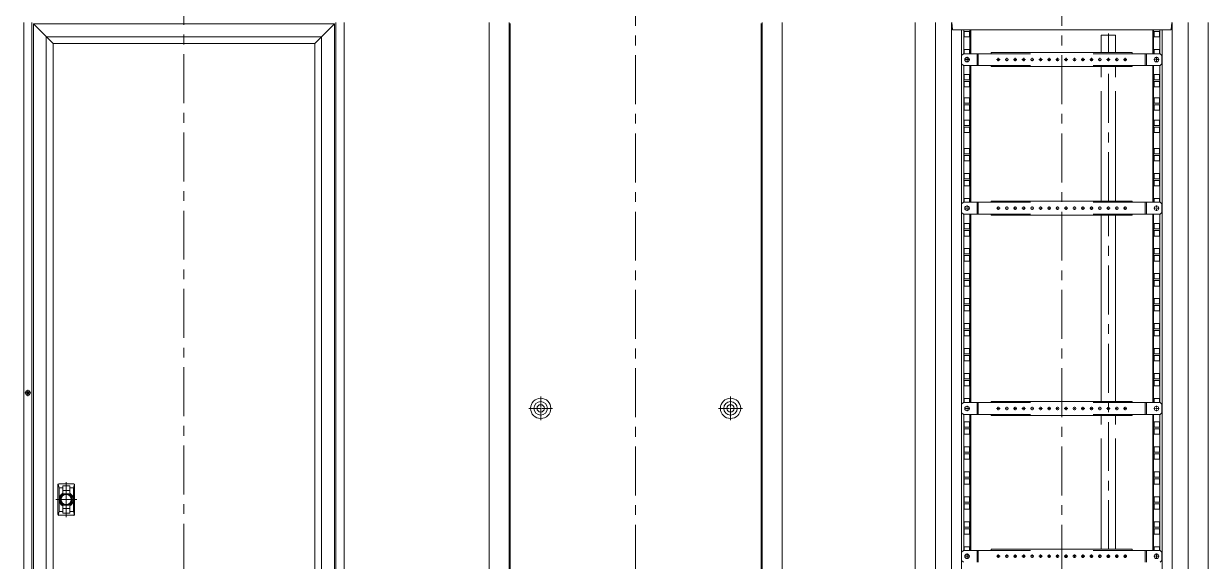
# Model space of a CAD drawing. Extents: x 48642 to 53239, y 28011 to 31798.
# Drawn here: x 48642 to 51061, y 29403 to 30502 of the extents above; entities that cross this region are included whole.
import ezdxf

# ---------------------------------------------------------------- set-up
doc = ezdxf.new("R2010")
doc.units = 0
doc.header["$LTSCALE"] = 80
for name, pattern in [('A-CENTR01', [2, 1.25, -0.25, 0.25, -0.25]), ('CENTER', [2, 1.25, -0.25, 0.25, -0.25]), ('HIDDEN', [2, 1, -1])]:
    doc.linetypes.add(name, pattern=pattern)
doc.layers.add('TN-CNTL', color=1, linetype='A-CENTR01')
doc.layers.add('TN-STEL', color=3, linetype='CONTINUOUS')

msp = doc.modelspace()

# ---------------------------------------------------------------- linework, layer by layer
at = {"layer": 'TN-CNTL', "linetype": 'CENTER', "lineweight": 13}
for p, q in [((48969.5, 28259.3), (48969.5, 30578.1)), ((49891.7, 28257.3), (49891.7, 30580.3)), ((50761.8, 28257.3), (50761.8, 30591.8)), ((50856.8, 30442.6), (50856.8, 30481.8)), ((50566.4, 30428.2), (50562.8, 30428.2)), ((50567.4, 30428.2), (50569.2, 30428.2)), ((50568.3, 30430), (50568.3, 30433.7)), ((50568.3, 30427.3), (50568.3, 30429.1)), ((50568.3, 30426.4), (50568.3, 30422.7)), ((50570.1, 30428.2), (50573.8, 30428.2)), ((50630.4, 30428.2), (50628.7, 30428.2)), ((50631.3, 30428.2), (50633.1, 30428.2)), ((50632.2, 30430), (50632.2, 30431.7)), ((50632.2, 30427.3), (50632.2, 30429.1)), ((50632.2, 30426.4), (50632.2, 30424.7)), ((50634, 30428.2), (50635.7, 30428.2)), ((50647.6, 30428.2), (50646, 30428.2)), ((50648.6, 30428.2), (50650.4, 30428.2)), ((50649.5, 30430), (50649.5, 30431.7)), ((50649.5, 30427.3), (50649.5, 30429.1)), ((50649.5, 30426.4), (50649.5, 30424.7)), ((50651.3, 30428.2), (50653, 30428.2)), ((50664.9, 30428.2), (50663.2, 30428.2)), ((50665.8, 30428.2), (50667.7, 30428.2)), ((50666.7, 30430), (50666.7, 30431.7)), ((50666.7, 30427.3), (50666.7, 30429.1)), ((50666.7, 30426.4), (50666.7, 30424.7)), ((50668.6, 30428.2), (50670.3, 30428.2)), ((50682.2, 30428.2), (50680.5, 30428.2)), ((50683.1, 30428.2), (50684.9, 30428.2)), ((50684, 30430), (50684, 30431.7)), ((50684, 30427.3), (50684, 30429.1)), ((50684, 30426.4), (50684, 30424.7)), ((50685.9, 30428.2), (50687.5, 30428.2)), ((50699.5, 30428.2), (50697.8, 30428.2)), ((50700.4, 30428.2), (50702.2, 30428.2)), ((50701.3, 30430), (50701.3, 30431.7)), ((50701.3, 30427.3), (50701.3, 30429.1)), ((50701.3, 30426.4), (50701.3, 30424.7)), ((50703.1, 30428.2), (50704.8, 30428.2)), ((50716.7, 30428.2), (50715.1, 30428.2)), ((50717.6, 30428.2), (50719.5, 30428.2)), ((50718.6, 30430), (50718.6, 30431.7)), ((50718.6, 30427.3), (50718.6, 30429.1)), ((50718.6, 30426.4), (50718.6, 30424.7)), ((50720.4, 30428.2), (50722.1, 30428.2)), ((50734, 30428.2), (50732.3, 30428.2)), ((50734.9, 30428.2), (50736.8, 30428.2)), ((50735.8, 30430), (50735.8, 30431.7)), ((50735.8, 30427.3), (50735.8, 30429.1)), ((50735.8, 30426.4), (50735.8, 30424.7)), ((50737.7, 30428.2), (50739.4, 30428.2)), ((50751.3, 30428.2), (50749.6, 30428.2)), ((50754, 30428.2), (50752.2, 30428.2)), ((50753.1, 30430), (50753.1, 30431.7)), ((50753.1, 30427.3), (50753.1, 30429.1)), ((50753.1, 30426.4), (50753.1, 30424.7)), ((50755, 30428.2), (50756.6, 30428.2)), ((50768.6, 30428.2), (50766.9, 30428.2)), ((50769.5, 30428.2), (50771.3, 30428.2)), ((50770.4, 30430), (50770.4, 30431.7)), ((50770.4, 30427.3), (50770.4, 30429.1)), ((50770.4, 30426.4), (50770.4, 30424.7)), ((50772.2, 30428.2), (50773.9, 30428.2)), ((50785.8, 30428.2), (50784.2, 30428.2)), ((50788.6, 30428.2), (50786.7, 30428.2)), ((50787.7, 30430), (50787.7, 30431.7)), ((50787.7, 30427.3), (50787.7, 30429.1)), ((50787.7, 30426.4), (50787.7, 30424.7)), ((50789.5, 30428.2), (50791.2, 30428.2)), ((50803.1, 30428.2), (50801.4, 30428.2)), ((50805.9, 30428.2), (50804, 30428.2)), ((50804.9, 30430), (50804.9, 30431.7)), ((50804.9, 30427.3), (50804.9, 30429.1)), ((50804.9, 30426.4), (50804.9, 30424.7)), ((50806.8, 30428.2), (50808.5, 30428.2)), ((50820.4, 30428.2), (50818.7, 30428.2)), ((50823.1, 30428.2), (50821.3, 30428.2)), ((50822.2, 30430), (50822.2, 30431.7)), ((50822.2, 30427.3), (50822.2, 30429.1)), ((50822.2, 30426.4), (50822.2, 30424.7)), ((50824.1, 30428.2), (50825.7, 30428.2)), ((50837.6, 30428.2), (50836, 30428.2)), ((50840.4, 30428.2), (50838.6, 30428.2)), ((50839.5, 30430), (50839.5, 30431.7)), ((50839.5, 30427.3), (50839.5, 30429.1)), ((50839.5, 30426.4), (50839.5, 30424.7)), ((50841.3, 30428.2), (50843, 30428.2)), ((50854.9, 30428.2), (50853.3, 30428.2)), ((50857.7, 30428.2), (50855.8, 30428.2)), ((50856.8, 30430), (50856.8, 30431.7)), ((50856.8, 30427.3), (50856.8, 30429.1)), ((50856.8, 30426.4), (50856.8, 30424.7)), ((50858.6, 30428.2), (50860.3, 30428.2)), ((50872.2, 30428.2), (50870.5, 30428.2)), ((50875, 30428.2), (50873.1, 30428.2)), ((50874, 30430), (50874, 30431.7)), ((50874, 30427.3), (50874, 30429.1)), ((50874, 30426.4), (50874, 30424.7)), ((50875.9, 30428.2), (50877.6, 30428.2)), ((50889.5, 30428.2), (50887.8, 30428.2)), ((50892.2, 30428.2), (50890.4, 30428.2)), ((50891.3, 30430), (50891.3, 30431.7)), ((50891.3, 30427.3), (50891.3, 30429.1)), ((50891.3, 30426.4), (50891.3, 30424.7)), ((50893.2, 30428.2), (50894.8, 30428.2)), ((50953.4, 30428.2), (50949.7, 30428.2)), ((50956.2, 30428.2), (50954.3, 30428.2)), ((50955.2, 30430), (50955.2, 30433.7)), ((50955.2, 30427.3), (50955.2, 30429.1)), ((50955.2, 30426.4), (50955.2, 30422.7)), ((50957.1, 30428.2), (50960.8, 30428.2)), ((50856.8, 30138.9), (50856.8, 30413.8)), ((50566.4, 30124.5), (50562.8, 30124.5)), ((50567.4, 30124.5), (50569.2, 30124.5)), ((50568.3, 30126.4), (50568.3, 30130.1)), ((50568.3, 30123.6), (50568.3, 30125.5)), ((50568.3, 30122.7), (50568.3, 30119)), ((50570.1, 30124.5), (50573.8, 30124.5)), ((50630.4, 30124.5), (50628.7, 30124.5)), ((50631.3, 30124.5), (50633.1, 30124.5)), ((50632.2, 30126.4), (50632.2, 30128.1)), ((50632.2, 30123.6), (50632.2, 30125.5)), ((50632.2, 30122.7), (50632.2, 30121)), ((50634, 30124.5), (50635.7, 30124.5)), ((50647.6, 30124.5), (50646, 30124.5)), ((50648.6, 30124.5), (50650.4, 30124.5)), ((50649.5, 30126.4), (50649.5, 30128.1)), ((50649.5, 30123.6), (50649.5, 30125.5)), ((50649.5, 30122.7), (50649.5, 30121)), ((50651.3, 30124.5), (50653, 30124.5)), ((50664.9, 30124.5), (50663.2, 30124.5)), ((50665.8, 30124.5), (50667.7, 30124.5)), ((50666.7, 30126.4), (50666.7, 30128.1)), ((50666.7, 30123.6), (50666.7, 30125.5)), ((50666.7, 30122.7), (50666.7, 30121)), ((50668.6, 30124.5), (50670.3, 30124.5)), ((50682.2, 30124.5), (50680.5, 30124.5)), ((50683.1, 30124.5), (50684.9, 30124.5)), ((50684, 30126.4), (50684, 30128.1)), ((50684, 30123.6), (50684, 30125.5)), ((50684, 30122.7), (50684, 30121)), ((50685.9, 30124.5), (50687.5, 30124.5)), ((50699.5, 30124.5), (50697.8, 30124.5)), ((50700.4, 30124.5), (50702.2, 30124.5)), ((50701.3, 30126.4), (50701.3, 30128.1)), ((50701.3, 30123.6), (50701.3, 30125.5)), ((50701.3, 30122.7), (50701.3, 30121)), ((50703.1, 30124.5), (50704.8, 30124.5)), ((50716.7, 30124.5), (50715.1, 30124.5)), ((50717.6, 30124.5), (50719.5, 30124.5)), ((50718.6, 30126.4), (50718.6, 30128.1)), ((50718.6, 30123.6), (50718.6, 30125.5)), ((50718.6, 30122.7), (50718.6, 30121)), ((50720.4, 30124.5), (50722.1, 30124.5)), ((50734, 30124.5), (50732.3, 30124.5)), ((50734.9, 30124.5), (50736.8, 30124.5)), ((50735.8, 30126.4), (50735.8, 30128.1)), ((50735.8, 30123.6), (50735.8, 30125.5)), ((50735.8, 30122.7), (50735.8, 30121)), ((50737.7, 30124.5), (50739.4, 30124.5)), ((50751.3, 30124.5), (50749.6, 30124.5)), ((50754, 30124.5), (50752.2, 30124.5)), ((50753.1, 30126.4), (50753.1, 30128.1)), ((50753.1, 30123.6), (50753.1, 30125.5)), ((50753.1, 30122.7), (50753.1, 30121)), ((50755, 30124.5), (50756.6, 30124.5)), ((50768.6, 30124.5), (50766.9, 30124.5)), ((50769.5, 30124.5), (50771.3, 30124.5)), ((50770.4, 30126.4), (50770.4, 30128.1)), ((50770.4, 30123.6), (50770.4, 30125.5)), ((50770.4, 30122.7), (50770.4, 30121)), ((50772.2, 30124.5), (50773.9, 30124.5)), ((50785.8, 30124.5), (50784.2, 30124.5)), ((50788.6, 30124.5), (50786.7, 30124.5)), ((50787.7, 30126.4), (50787.7, 30128.1)), ((50787.7, 30123.6), (50787.7, 30125.5)), ((50787.7, 30122.7), (50787.7, 30121)), ((50789.5, 30124.5), (50791.2, 30124.5)), ((50803.1, 30124.5), (50801.4, 30124.5)), ((50805.9, 30124.5), (50804, 30124.5)), ((50804.9, 30126.4), (50804.9, 30128.1)), ((50804.9, 30123.6), (50804.9, 30125.5)), ((50804.9, 30122.7), (50804.9, 30121)), ((50806.8, 30124.5), (50808.5, 30124.5)), ((50820.4, 30124.5), (50818.7, 30124.5)), ((50823.1, 30124.5), (50821.3, 30124.5)), ((50822.2, 30126.4), (50822.2, 30128.1)), ((50822.2, 30123.6), (50822.2, 30125.5)), ((50822.2, 30122.7), (50822.2, 30121)), ((50824.1, 30124.5), (50825.7, 30124.5)), ((50837.6, 30124.5), (50836, 30124.5)), ((50840.4, 30124.5), (50838.6, 30124.5)), ((50839.5, 30126.4), (50839.5, 30128.1)), ((50839.5, 30123.6), (50839.5, 30125.5)), ((50839.5, 30122.7), (50839.5, 30121)), ((50841.3, 30124.5), (50843, 30124.5)), ((50854.9, 30124.5), (50853.3, 30124.5)), ((50857.7, 30124.5), (50855.8, 30124.5)), ((50856.8, 30126.4), (50856.8, 30128.1)), ((50856.8, 30123.6), (50856.8, 30125.5)), ((50856.8, 30122.7), (50856.8, 30121)), ((50856.8, 29427.3), (50856.8, 30110.1)), ((50858.6, 30124.5), (50860.3, 30124.5)), ((50872.2, 30124.5), (50870.5, 30124.5)), ((50875, 30124.5), (50873.1, 30124.5)), ((50874, 30126.4), (50874, 30128.1)), ((50874, 30123.6), (50874, 30125.5)), ((50874, 30122.7), (50874, 30121)), ((50875.9, 30124.5), (50877.6, 30124.5)), ((50889.5, 30124.5), (50887.8, 30124.5)), ((50892.2, 30124.5), (50890.4, 30124.5)), ((50891.3, 30126.4), (50891.3, 30128.1)), ((50891.3, 30123.6), (50891.3, 30125.5)), ((50891.3, 30122.7), (50891.3, 30121)), ((50893.2, 30124.5), (50894.8, 30124.5)), ((50953.4, 30124.5), (50949.7, 30124.5)), ((50956.2, 30124.5), (50954.3, 30124.5)), ((50955.2, 30126.4), (50955.2, 30130.1)), ((50955.2, 30123.6), (50955.2, 30125.5)), ((50955.2, 30122.7), (50955.2, 30119)), ((50957.1, 30124.5), (50960.8, 30124.5)), ((48650.8, 29740.3), (48650.8, 29753.2)), ((48644.4, 29746.7), (48657.3, 29746.7)), ((49697.9, 29717.4), (49697.9, 29739.7)), ((50085.5, 29717.4), (50085.5, 29739.7)), ((49695.8, 29715.3), (49673.5, 29715.3)), ((49698.9, 29715.3), (49696.8, 29715.3)), ((49697.9, 29714.3), (49697.9, 29716.4)), ((49697.9, 29713.3), (49697.9, 29691)), ((49699.9, 29715.3), (49722.2, 29715.3)), ((50083.4, 29715.3), (50061.1, 29715.3)), ((50084.5, 29715.3), (50086.5, 29715.3)), ((50085.5, 29714.3), (50085.5, 29716.4)), ((50085.5, 29713.3), (50085.5, 29691)), ((50087.6, 29715.3), (50109.8, 29715.3)), ((50566.4, 29714.9), (50562.8, 29714.9)), ((50567.4, 29714.9), (50569.2, 29714.9)), ((50568.3, 29716.8), (50568.3, 29720.5)), ((50568.3, 29714), (50568.3, 29715.9)), ((50568.3, 29713.1), (50568.3, 29709.4)), ((50570.1, 29714.9), (50573.8, 29714.9)), ((50630.4, 29714.9), (50628.7, 29714.9)), ((50631.3, 29714.9), (50633.1, 29714.9)), ((50632.2, 29716.8), (50632.2, 29718.5)), ((50632.2, 29714), (50632.2, 29715.9)), ((50632.2, 29713.1), (50632.2, 29711.4)), ((50634, 29714.9), (50635.7, 29714.9)), ((50647.6, 29714.9), (50646, 29714.9)), ((50648.6, 29714.9), (50650.4, 29714.9)), ((50649.5, 29716.8), (50649.5, 29718.5)), ((50649.5, 29714), (50649.5, 29715.9)), ((50649.5, 29713.1), (50649.5, 29711.4)), ((50651.3, 29714.9), (50653, 29714.9)), ((50664.9, 29714.9), (50663.2, 29714.9)), ((50665.8, 29714.9), (50667.7, 29714.9)), ((50666.7, 29716.8), (50666.7, 29718.5)), ((50666.7, 29714), (50666.7, 29715.9)), ((50666.7, 29713.1), (50666.7, 29711.4)), ((50668.6, 29714.9), (50670.3, 29714.9)), ((50682.2, 29714.9), (50680.5, 29714.9)), ((50683.1, 29714.9), (50684.9, 29714.9)), ((50684, 29716.8), (50684, 29718.5)), ((50684, 29714), (50684, 29715.9)), ((50684, 29713.1), (50684, 29711.4)), ((50685.9, 29714.9), (50687.5, 29714.9)), ((50699.5, 29714.9), (50697.8, 29714.9)), ((50700.4, 29714.9), (50702.2, 29714.9)), ((50701.3, 29716.8), (50701.3, 29718.5)), ((50701.3, 29713.1), (50701.3, 29711.4)), ((50703.1, 29714.9), (50704.8, 29714.9)), ((50716.7, 29714.9), (50715.1, 29714.9)), ((50717.6, 29714.9), (50719.5, 29714.9)), ((50718.6, 29716.8), (50718.6, 29718.5)), ((50718.6, 29713.1), (50718.6, 29711.4)), ((50720.4, 29714.9), (50722.1, 29714.9)), ((50734, 29714.9), (50732.3, 29714.9)), ((50734.9, 29714.9), (50736.8, 29714.9)), ((50735.8, 29716.8), (50735.8, 29718.5)), ((50735.8, 29713.1), (50735.8, 29711.4)), ((50737.7, 29714.9), (50739.4, 29714.9)), ((50751.3, 29714.9), (50749.6, 29714.9)), ((50754, 29714.9), (50752.2, 29714.9)), ((50753.1, 29716.8), (50753.1, 29718.5)), ((50753.1, 29713.1), (50753.1, 29711.4)), ((50755, 29714.9), (50756.6, 29714.9)), ((50768.6, 29714.9), (50766.9, 29714.9)), ((50769.5, 29714.9), (50771.3, 29714.9)), ((50770.4, 29716.8), (50770.4, 29718.5)), ((50770.4, 29713.1), (50770.4, 29711.4)), ((50772.2, 29714.9), (50773.9, 29714.9)), ((50785.8, 29714.9), (50784.2, 29714.9)), ((50788.6, 29714.9), (50786.7, 29714.9)), ((50787.7, 29716.8), (50787.7, 29718.5)), ((50787.7, 29713.1), (50787.7, 29711.4)), ((50789.5, 29714.9), (50791.2, 29714.9)), ((50803.1, 29714.9), (50801.4, 29714.9)), ((50805.9, 29714.9), (50804, 29714.9)), ((50804.9, 29716.8), (50804.9, 29718.5)), ((50804.9, 29713.1), (50804.9, 29711.4)), ((50806.8, 29714.9), (50808.5, 29714.9)), ((50820.4, 29714.9), (50818.7, 29714.9)), ((50823.1, 29714.9), (50821.3, 29714.9)), ((50822.2, 29716.8), (50822.2, 29718.5)), ((50822.2, 29713.1), (50822.2, 29711.4)), ((50824.1, 29714.9), (50825.7, 29714.9)), ((50837.6, 29714.9), (50836, 29714.9)), ((50840.4, 29714.9), (50838.6, 29714.9)), ((50839.5, 29716.8), (50839.5, 29718.5)), ((50839.5, 29714), (50839.5, 29715.9)), ((50839.5, 29713.1), (50839.5, 29711.4)), ((50841.3, 29714.9), (50843, 29714.9)), ((50854.9, 29714.9), (50853.3, 29714.9)), ((50857.7, 29714.9), (50855.8, 29714.9)), ((50856.8, 29716.8), (50856.8, 29718.5)), ((50856.8, 29714), (50856.8, 29715.9)), ((50856.8, 29713.1), (50856.8, 29711.4)), ((50858.6, 29714.9), (50860.3, 29714.9)), ((50872.2, 29714.9), (50870.5, 29714.9)), ((50875, 29714.9), (50873.1, 29714.9)), ((50874, 29716.8), (50874, 29718.5)), ((50874, 29714), (50874, 29715.9)), ((50874, 29713.1), (50874, 29711.4)), ((50875.9, 29714.9), (50877.6, 29714.9)), ((50889.5, 29714.9), (50887.8, 29714.9)), ((50892.2, 29714.9), (50890.4, 29714.9)), ((50891.3, 29716.8), (50891.3, 29718.5)), ((50891.3, 29714), (50891.3, 29715.9)), ((50891.3, 29713.1), (50891.3, 29711.4)), ((50893.2, 29714.9), (50894.8, 29714.9)), ((50953.4, 29714.9), (50949.7, 29714.9)), ((50956.2, 29714.9), (50954.3, 29714.9)), ((50955.2, 29716.8), (50955.2, 29720.5)), ((50955.2, 29714), (50955.2, 29715.9)), ((50955.2, 29713.1), (50955.2, 29709.4)), ((50957.1, 29714.9), (50960.8, 29714.9)), ((48729.2, 29564.6), (48729.2, 29492.5)), ((48729.2, 29510.4), (48729.2, 29547.3)), ((48729.2, 29510.4), (48729.2, 29547.3)), ((48707.7, 29528.8), (48750.8, 29528.8)), ((48747.7, 29528.8), (48710.8, 29528.8)), ((48747.7, 29528.8), (48710.8, 29528.8)), ((50566.4, 29412.9), (50562.8, 29412.9)), ((50567.4, 29412.9), (50569.2, 29412.9)), ((50568.3, 29414.7), (50568.3, 29418.4)), ((50568.3, 29412), (50568.3, 29413.8)), ((50568.3, 29411), (50568.3, 29407.4)), ((50570.1, 29412.9), (50573.8, 29412.9)), ((50630.4, 29412.9), (50628.7, 29412.9)), ((50631.3, 29412.9), (50633.1, 29412.9)), ((50632.2, 29414.7), (50632.2, 29416.4)), ((50632.2, 29412), (50632.2, 29413.8)), ((50632.2, 29411), (50632.2, 29409.4)), ((50634, 29412.9), (50635.7, 29412.9)), ((50647.6, 29412.9), (50646, 29412.9)), ((50648.6, 29412.9), (50650.4, 29412.9)), ((50649.5, 29414.7), (50649.5, 29416.4)), ((50649.5, 29412), (50649.5, 29413.8)), ((50649.5, 29411), (50649.5, 29409.4)), ((50651.3, 29412.9), (50653, 29412.9)), ((50664.9, 29412.9), (50663.2, 29412.9)), ((50665.8, 29412.9), (50667.7, 29412.9)), ((50666.7, 29414.7), (50666.7, 29416.4)), ((50666.7, 29412), (50666.7, 29413.8)), ((50666.7, 29411), (50666.7, 29409.4)), ((50668.6, 29412.9), (50670.3, 29412.9)), ((50682.2, 29412.9), (50680.5, 29412.9)), ((50683.1, 29412.9), (50684.9, 29412.9)), ((50684, 29414.7), (50684, 29416.4)), ((50684, 29412), (50684, 29413.8)), ((50684, 29411), (50684, 29409.4)), ((50685.9, 29412.9), (50687.5, 29412.9)), ((50699.5, 29412.9), (50697.8, 29412.9)), ((50700.4, 29412.9), (50702.2, 29412.9)), ((50701.3, 29414.7), (50701.3, 29416.4)), ((50701.3, 29412), (50701.3, 29413.8)), ((50701.3, 29411), (50701.3, 29409.4)), ((50703.1, 29412.9), (50704.8, 29412.9)), ((50716.7, 29412.9), (50715.1, 29412.9)), ((50717.6, 29412.9), (50719.5, 29412.9)), ((50718.6, 29414.7), (50718.6, 29416.4)), ((50718.6, 29412), (50718.6, 29413.8)), ((50718.6, 29411), (50718.6, 29409.4)), ((50720.4, 29412.9), (50722.1, 29412.9)), ((50734, 29412.9), (50732.3, 29412.9)), ((50734.9, 29412.9), (50736.8, 29412.9)), ((50735.8, 29414.7), (50735.8, 29416.4)), ((50735.8, 29412), (50735.8, 29413.8)), ((50735.8, 29411), (50735.8, 29409.4)), ((50737.7, 29412.9), (50739.4, 29412.9)), ((50751.3, 29412.9), (50749.6, 29412.9)), ((50754, 29412.9), (50752.2, 29412.9)), ((50753.1, 29414.7), (50753.1, 29416.4)), ((50753.1, 29412), (50753.1, 29413.8)), ((50753.1, 29411), (50753.1, 29409.4)), ((50755, 29412.9), (50756.6, 29412.9)), ((50768.6, 29412.9), (50766.9, 29412.9)), ((50769.5, 29412.9), (50771.3, 29412.9)), ((50770.4, 29414.7), (50770.4, 29416.4)), ((50770.4, 29412), (50770.4, 29413.8)), ((50770.4, 29411), (50770.4, 29409.4)), ((50772.2, 29412.9), (50773.9, 29412.9)), ((50785.8, 29412.9), (50784.2, 29412.9)), ((50788.6, 29412.9), (50786.7, 29412.9)), ((50787.7, 29414.7), (50787.7, 29416.4)), ((50787.7, 29412), (50787.7, 29413.8)), ((50787.7, 29411), (50787.7, 29409.4)), ((50789.5, 29412.9), (50791.2, 29412.9)), ((50803.1, 29412.9), (50801.4, 29412.9)), ((50805.9, 29412.9), (50804, 29412.9)), ((50804.9, 29414.7), (50804.9, 29416.4)), ((50804.9, 29412), (50804.9, 29413.8)), ((50804.9, 29411), (50804.9, 29409.4)), ((50806.8, 29412.9), (50808.5, 29412.9)), ((50820.4, 29412.9), (50818.7, 29412.9)), ((50823.1, 29412.9), (50821.3, 29412.9)), ((50822.2, 29414.7), (50822.2, 29416.4)), ((50822.2, 29412), (50822.2, 29413.8)), ((50822.2, 29411), (50822.2, 29409.4)), ((50824.1, 29412.9), (50825.7, 29412.9)), ((50837.6, 29412.9), (50836, 29412.9)), ((50840.4, 29412.9), (50838.6, 29412.9)), ((50839.5, 29414.7), (50839.5, 29416.4)), ((50839.5, 29412), (50839.5, 29413.8)), ((50839.5, 29411), (50839.5, 29409.4)), ((50841.3, 29412.9), (50843, 29412.9)), ((50854.9, 29412.9), (50853.3, 29412.9)), ((50857.7, 29412.9), (50855.8, 29412.9)), ((50856.8, 29414.7), (50856.8, 29416.4)), ((50856.8, 29412), (50856.8, 29413.8)), ((50856.8, 29411), (50856.8, 29409.4)), ((50858.6, 29412.9), (50860.3, 29412.9)), ((50872.2, 29412.9), (50870.5, 29412.9)), ((50875, 29412.9), (50873.1, 29412.9)), ((50874, 29414.7), (50874, 29416.4)), ((50874, 29412), (50874, 29413.8)), ((50874, 29411), (50874, 29409.4)), ((50875.9, 29412.9), (50877.6, 29412.9)), ((50889.5, 29412.9), (50887.8, 29412.9)), ((50892.2, 29412.9), (50890.4, 29412.9)), ((50891.3, 29414.7), (50891.3, 29416.4)), ((50891.3, 29412), (50891.3, 29413.8)), ((50891.3, 29411), (50891.3, 29409.4)), ((50893.2, 29412.9), (50894.8, 29412.9)), ((50953.4, 29412.9), (50949.7, 29412.9)), ((50956.2, 29412.9), (50954.3, 29412.9)), ((50955.2, 29414.7), (50955.2, 29418.4)), ((50955.2, 29412), (50955.2, 29413.8)), ((50955.2, 29411), (50955.2, 29407.4)), ((50957.1, 29412.9), (50960.8, 29412.9))]:
    msp.add_line(p, q, dxfattribs=at)
at = {"layer": 'TN-STEL', "lineweight": 13}
for p, q in [((48642.4, 30504.4), (48642.4, 28322)), ((48659.2, 30504.4), (48659.2, 28322)), ((49279.8, 30504.4), (49279.8, 28322)), ((49296.6, 30504.4), (49296.6, 28322)), ((49592.6, 30504.4), (49592.6, 28322)), ((49633.5, 30504.4), (49633.5, 28322)), ((50149.9, 30504.4), (50149.9, 28322)), ((50190.8, 30504.4), (50190.8, 28322)), ((50462.7, 30504.4), (50462.7, 28322)), ((50503.6, 30504.4), (50503.6, 28322)), ((50536.5, 30504.4), (50536.5, 28322)), ((50538.3, 30490.4), (50537.2, 30504.4)), ((50985.3, 30490.4), (50986.4, 30504.4)), ((50987.1, 30504.4), (50987.1, 28322)), ((51020, 30504.4), (51020, 28322)), ((51060.9, 30504.4), (51060.9, 28322)), ((50539.5, 30489.4), (50984.2, 30489.4)), ((50556.9, 30489.4), (50556.9, 28336.9)), ((50561.6, 30489.4), (50561.6, 30440.3)), ((50573.5, 30485.7), (50562.5, 30485.7)), ((50562.5, 30485.7), (50562.5, 30474.8)), ((50573.5, 30474.8), (50562.5, 30474.8)), ((50573.5, 30485.7), (50573.5, 30474.8)), ((50574.3, 30489.4), (50574.3, 30440.3)), ((50576.2, 30489.4), (50576.2, 30440.3)), ((50842.4, 30477.9), (50871.2, 30477.9)), ((50947.4, 30489.4), (50947.4, 30440.3)), ((50949.3, 30489.4), (50949.3, 30440.3)), ((50950.2, 30485.7), (50961.1, 30485.7)), ((50950.2, 30485.7), (50950.2, 30474.8)), ((50950.2, 30474.8), (50961.1, 30474.8)), ((50961.1, 30485.7), (50961.1, 30474.8)), ((50962, 30489.4), (50962, 30440.3)), ((50966.7, 30489.4), (50966.7, 28336.9)), ((50573.5, 30448.8), (50562.5, 30448.8)), ((50562.5, 30448.8), (50562.5, 30440.3)), ((50573.5, 30448.8), (50573.5, 30440.3)), ((50950.2, 30448.8), (50950.2, 30440.3)), ((50950.2, 30448.8), (50961.1, 30448.8)), ((50961.1, 30448.8), (50961.1, 30440.3)), ((50560.8, 30440.3), (50557.3, 30436.8)), ((50557.3, 30436.8), (50557.3, 30419.6)), ((50560.8, 30440.3), (50617.8, 30440.3)), ((50589, 30416.1), (50589, 30440.3)), ((50591.3, 30416.1), (50591.3, 30440.3)), ((50617.8, 30442.6), (50761.8, 30442.6)), ((50617.8, 30442.6), (50617.8, 30440.3)), ((50905.7, 30442.6), (50761.8, 30442.6)), ((50905.7, 30442.6), (50905.7, 30440.3)), ((50962.7, 30440.3), (50905.7, 30440.3)), ((50932.2, 30416.1), (50932.2, 30440.3)), ((50934.5, 30416.1), (50934.5, 30440.3)), ((50962.7, 30440.3), (50966.2, 30436.8)), ((50966.2, 30436.8), (50966.2, 30419.6)), ((50557.3, 30419.6), (50560.8, 30416.1)), ((50560.8, 30416.1), (50617.8, 30416.1)), ((50561.6, 30416.1), (50561.6, 30390)), ((50574.3, 30416.1), (50574.3, 30390)), ((50576.2, 30416.1), (50576.2, 30390)), ((50617.8, 30416.1), (50617.8, 30413.8)), ((50617.8, 30413.8), (50761.8, 30413.8)), ((50905.7, 30413.8), (50761.8, 30413.8)), ((50962.7, 30416.1), (50905.7, 30416.1)), ((50905.7, 30416.1), (50905.7, 30413.8)), ((50947.4, 30416.1), (50947.4, 30390)), ((50949.3, 30416.1), (50949.3, 30390)), ((50962, 30416.1), (50962, 30390)), ((50966.2, 30419.6), (50962.7, 30416.1)), ((50561.6, 30390), (50561.6, 30365.8)), ((50573.5, 30397.7), (50562.5, 30397.7)), ((50562.5, 30397.7), (50562.5, 30390)), ((50562.5, 30397.7), (50562.5, 30386.8)), ((50573.5, 30397.7), (50562.5, 30397.7)), ((50573.5, 30386.8), (50562.5, 30386.8)), ((50573.5, 30386.8), (50562.5, 30386.8)), ((50562.5, 30383.3), (50562.5, 30372.4)), ((50573.5, 30383.3), (50562.5, 30383.3)), ((50573.5, 30397.7), (50573.5, 30390)), ((50573.5, 30397.7), (50573.5, 30386.8)), ((50573.5, 30383.3), (50573.5, 30372.4)), ((50574.3, 30390), (50574.3, 30365.8)), ((50576.2, 30390), (50576.2, 30365.8)), ((50947.4, 30390), (50947.4, 30365.8)), ((50949.3, 30365.8), (50949.3, 30390)), ((50950.2, 30397.7), (50961.1, 30397.7)), ((50950.2, 30397.7), (50950.2, 30390)), ((50950.2, 30397.7), (50950.2, 30386.8)), ((50950.2, 30397.7), (50961.1, 30397.7)), ((50950.2, 30386.8), (50961.1, 30386.8)), ((50950.2, 30386.8), (50961.1, 30386.8)), ((50950.2, 30383.3), (50950.2, 30372.4)), ((50950.2, 30383.3), (50961.1, 30383.3)), ((50961.1, 30397.7), (50961.1, 30390)), ((50961.1, 30397.7), (50961.1, 30386.8)), ((50961.1, 30383.3), (50961.1, 30372.4)), ((50962, 30390), (50962, 30365.8)), ((50561.6, 30365.8), (50561.6, 30136.6)), ((50573.5, 30372.4), (50562.5, 30372.4)), ((50573.5, 30372.4), (50562.5, 30372.4)), ((50574.3, 30365.8), (50574.3, 30136.6)), ((50576.2, 30365.8), (50576.2, 30136.6)), ((50947.4, 30365.8), (50947.4, 30136.6)), ((50949.3, 30365.8), (50949.3, 30136.6)), ((50950.2, 30372.4), (50961.1, 30372.4)), ((50950.2, 30372.4), (50961.1, 30372.4)), ((50962, 30365.8), (50962, 30136.6)), ((50573.5, 30349.9), (50562.5, 30349.9)), ((50562.5, 30349.9), (50562.5, 30339)), ((50573.5, 30339), (50562.5, 30339)), ((50573.5, 30339), (50562.5, 30339)), ((50562.5, 30335.5), (50562.5, 30324.6)), ((50573.5, 30335.5), (50562.5, 30335.5)), ((50573.5, 30349.9), (50573.5, 30339)), ((50573.5, 30335.5), (50573.5, 30324.6)), ((50950.2, 30349.9), (50961.1, 30349.9)), ((50950.2, 30349.9), (50950.2, 30339)), ((50950.2, 30339), (50961.1, 30339)), ((50950.2, 30339), (50961.1, 30339)), ((50950.2, 30335.5), (50950.2, 30324.6)), ((50950.2, 30335.5), (50961.1, 30335.5)), ((50961.1, 30349.9), (50961.1, 30339)), ((50961.1, 30335.5), (50961.1, 30324.6)), ((50573.5, 30324.6), (50562.5, 30324.6)), ((50573.5, 30324.6), (50562.5, 30324.6)), ((50562.5, 30304.2), (50562.5, 30296.4)), ((50573.5, 30304.2), (50562.5, 30304.2)), ((50562.5, 30304.2), (50562.5, 30293.3)), ((50573.5, 30304.2), (50562.5, 30304.2)), ((50573.5, 30304.2), (50573.5, 30296.4)), ((50573.5, 30304.2), (50573.5, 30293.3)), ((50950.2, 30324.6), (50961.1, 30324.6)), ((50950.2, 30324.6), (50961.1, 30324.6)), ((50950.2, 30304.2), (50950.2, 30296.4)), ((50950.2, 30304.2), (50961.1, 30304.2)), ((50950.2, 30304.2), (50950.2, 30293.3)), ((50950.2, 30304.2), (50961.1, 30304.2)), ((50961.1, 30304.2), (50961.1, 30296.4)), ((50961.1, 30304.2), (50961.1, 30293.3)), ((50573.5, 30293.3), (50562.5, 30293.3)), ((50573.5, 30293.3), (50562.5, 30293.3)), ((50562.5, 30289.8), (50562.5, 30278.9)), ((50573.5, 30289.8), (50562.5, 30289.8)), ((50573.5, 30289.8), (50573.5, 30278.9)), ((50950.2, 30293.3), (50961.1, 30293.3)), ((50950.2, 30293.3), (50961.1, 30293.3)), ((50950.2, 30289.8), (50950.2, 30278.9)), ((50950.2, 30289.8), (50961.1, 30289.8)), ((50961.1, 30289.8), (50961.1, 30278.9)), ((50573.5, 30278.9), (50562.5, 30278.9)), ((50573.5, 30278.9), (50562.5, 30278.9)), ((50576.2, 30188.3), (50576.2, 30270.9)), ((50950.2, 30278.9), (50961.1, 30278.9)), ((50950.2, 30278.9), (50961.1, 30278.9)), ((50562.5, 30246.3), (50562.5, 30235.4)), ((50573.5, 30246.3), (50562.5, 30246.3)), ((50573.5, 30235.4), (50562.5, 30235.4)), ((50573.5, 30235.4), (50562.5, 30235.4)), ((50562.5, 30231.9), (50562.5, 30221)), ((50573.5, 30231.9), (50562.5, 30231.9)), ((50573.5, 30246.3), (50573.5, 30235.4)), ((50573.5, 30231.9), (50573.5, 30221)), ((50950.2, 30246.3), (50950.2, 30235.4)), ((50950.2, 30246.3), (50961.1, 30246.3)), ((50950.2, 30235.4), (50961.1, 30235.4)), ((50950.2, 30235.4), (50961.1, 30235.4)), ((50950.2, 30231.9), (50950.2, 30221)), ((50950.2, 30231.9), (50961.1, 30231.9)), ((50961.1, 30246.3), (50961.1, 30235.4)), ((50961.1, 30231.9), (50961.1, 30221)), ((50573.5, 30221), (50562.5, 30221)), ((50573.5, 30221), (50562.5, 30221)), ((50950.2, 30221), (50961.1, 30221)), ((50950.2, 30221), (50961.1, 30221)), ((50562.5, 30195.2), (50562.5, 30184.3)), ((50573.5, 30195.2), (50562.5, 30195.2)), ((50573.5, 30184.3), (50562.5, 30184.3)), ((50573.5, 30184.3), (50562.5, 30184.3)), ((50573.5, 30195.2), (50573.5, 30184.3)), ((50950.2, 30195.2), (50961.1, 30195.2)), ((50950.2, 30195.2), (50950.2, 30184.3)), ((50950.2, 30184.3), (50961.1, 30184.3)), ((50950.2, 30184.3), (50961.1, 30184.3)), ((50961.1, 30195.2), (50961.1, 30184.3)), ((50562.5, 30180.8), (50562.5, 30169.9)), ((50573.5, 30180.8), (50562.5, 30180.8)), ((50573.5, 30169.9), (50562.5, 30169.9)), ((50573.5, 30169.9), (50562.5, 30169.9)), ((50573.5, 30180.8), (50573.5, 30169.9)), ((50950.2, 30180.8), (50950.2, 30169.9)), ((50950.2, 30180.8), (50961.1, 30180.8)), ((50950.2, 30169.9), (50961.1, 30169.9)), ((50950.2, 30169.9), (50961.1, 30169.9)), ((50961.1, 30180.8), (50961.1, 30169.9)), ((50560.8, 30136.6), (50557.3, 30133.2)), ((50560.8, 30136.6), (50617.8, 30136.6)), ((50562.5, 30144.1), (50562.5, 30136.6)), ((50573.5, 30144.1), (50562.5, 30144.1)), ((50573.5, 30144.1), (50573.5, 30136.6)), ((50589, 30112.4), (50589, 30136.6)), ((50591.3, 30112.4), (50591.3, 30136.6)), ((50617.8, 30138.9), (50761.8, 30138.9)), ((50617.8, 30138.9), (50617.8, 30136.6)), ((50905.7, 30138.9), (50761.8, 30138.9)), ((50905.7, 30138.9), (50905.7, 30136.6)), ((50962.7, 30136.6), (50905.7, 30136.6)), ((50932.2, 30112.4), (50932.2, 30136.6)), ((50934.5, 30112.4), (50934.5, 30136.6)), ((50950.2, 30144.1), (50950.2, 30136.6)), ((50950.2, 30144.1), (50961.1, 30144.1)), ((50961.1, 30144.1), (50961.1, 30136.6)), ((50962.7, 30136.6), (50966.2, 30133.2)), ((50557.3, 30133.2), (50557.3, 30115.9)), ((50557.3, 30115.9), (50560.8, 30112.4)), ((50560.8, 30112.4), (50617.8, 30112.4)), ((50561.6, 30112.4), (50561.6, 29727)), ((50574.3, 30112.4), (50574.3, 29727)), ((50576.2, 30112.4), (50576.2, 29727)), ((50617.8, 30112.4), (50617.8, 30110.1)), ((50617.8, 30110.1), (50761.8, 30110.1)), ((50905.7, 30110.1), (50761.8, 30110.1)), ((50962.7, 30112.4), (50905.7, 30112.4)), ((50905.7, 30112.4), (50905.7, 30110.1)), ((50947.4, 30112.4), (50947.4, 29727)), ((50949.3, 30112.4), (50949.3, 29727)), ((50962, 30112.4), (50962, 29727)), ((50966.2, 30115.9), (50962.7, 30112.4)), ((50966.2, 30133.2), (50966.2, 30115.9)), ((50573.5, 30093), (50562.5, 30093)), ((50562.5, 30093), (50562.5, 30082)), ((50573.5, 30093), (50573.5, 30082)), ((50950.2, 30093), (50961.1, 30093)), ((50950.2, 30093), (50950.2, 30082)), ((50961.1, 30093), (50961.1, 30082)), ((50573.5, 30082), (50562.5, 30082)), ((50573.5, 30082), (50562.5, 30082)), ((50573.5, 30078.6), (50562.5, 30078.6)), ((50562.5, 30078.6), (50562.5, 30067.6)), ((50573.5, 30067.6), (50562.5, 30067.6)), ((50573.5, 30067.6), (50562.5, 30067.6)), ((50573.5, 30078.6), (50573.5, 30067.6)), ((50576.2, 29983.9), (50576.2, 30066.4)), ((50950.2, 30082), (50961.1, 30082)), ((50950.2, 30082), (50961.1, 30082)), ((50950.2, 30078.6), (50950.2, 30067.6)), ((50950.2, 30078.6), (50961.1, 30078.6)), ((50950.2, 30067.6), (50961.1, 30067.6)), ((50950.2, 30067.6), (50961.1, 30067.6)), ((50961.1, 30078.6), (50961.1, 30067.6)), ((50562.5, 30041.9), (50562.5, 30030.9)), ((50573.5, 30041.9), (50562.5, 30041.9)), ((50573.5, 30041.9), (50573.5, 30030.9)), ((50950.2, 30041.9), (50950.2, 30030.9)), ((50950.2, 30041.9), (50961.1, 30041.9)), ((50961.1, 30041.9), (50961.1, 30030.9)), ((50573.5, 30030.9), (50562.5, 30030.9)), ((50573.5, 30030.9), (50562.5, 30030.9)), ((50573.5, 30027.5), (50562.5, 30027.5)), ((50562.5, 30027.5), (50562.5, 30016.5)), ((50573.5, 30016.5), (50562.5, 30016.5)), ((50573.5, 30016.5), (50562.5, 30016.5)), ((50573.5, 30027.5), (50573.5, 30016.5)), ((50950.2, 30030.9), (50961.1, 30030.9)), ((50950.2, 30030.9), (50961.1, 30030.9)), ((50950.2, 30027.5), (50961.1, 30027.5)), ((50950.2, 30027.5), (50950.2, 30016.5)), ((50950.2, 30016.5), (50961.1, 30016.5)), ((50950.2, 30016.5), (50961.1, 30016.5)), ((50961.1, 30027.5), (50961.1, 30016.5)), ((50573.5, 29990.8), (50562.5, 29990.8)), ((50562.5, 29990.8), (50562.5, 29979.8)), ((50573.5, 29990.8), (50573.5, 29979.8)), ((50950.2, 29990.8), (50950.2, 29979.8)), ((50950.2, 29990.8), (50961.1, 29990.8)), ((50961.1, 29990.8), (50961.1, 29979.8)), ((50573.5, 29979.8), (50562.5, 29979.8)), ((50573.5, 29979.8), (50562.5, 29979.8)), ((50573.5, 29976.4), (50562.5, 29976.4)), ((50562.5, 29976.4), (50562.5, 29965.4)), ((50573.5, 29965.4), (50562.5, 29965.4)), ((50573.5, 29965.4), (50562.5, 29965.4)), ((50573.5, 29976.4), (50573.5, 29965.4)), ((50950.2, 29979.8), (50961.1, 29979.8)), ((50950.2, 29979.8), (50961.1, 29979.8)), ((50950.2, 29976.4), (50961.1, 29976.4)), ((50950.2, 29976.4), (50950.2, 29965.4)), ((50950.2, 29965.4), (50961.1, 29965.4)), ((50950.2, 29965.4), (50961.1, 29965.4)), ((50961.1, 29976.4), (50961.1, 29965.4)), ((50573.5, 29939.6), (50562.5, 29939.6)), ((50562.5, 29939.6), (50562.5, 29928.7)), ((50573.5, 29928.7), (50562.5, 29928.7)), ((50573.5, 29928.7), (50562.5, 29928.7)), ((50573.5, 29925.3), (50562.5, 29925.3)), ((50562.5, 29925.3), (50562.5, 29914.3)), ((50573.5, 29939.6), (50573.5, 29928.7)), ((50573.5, 29925.3), (50573.5, 29914.3)), ((50950.2, 29939.6), (50961.1, 29939.6)), ((50950.2, 29939.6), (50950.2, 29928.7)), ((50950.2, 29928.7), (50961.1, 29928.7)), ((50950.2, 29928.7), (50961.1, 29928.7)), ((50950.2, 29925.3), (50961.1, 29925.3)), ((50950.2, 29925.3), (50950.2, 29914.3)), ((50961.1, 29939.6), (50961.1, 29928.7)), ((50961.1, 29925.3), (50961.1, 29914.3)), ((50573.5, 29914.3), (50562.5, 29914.3)), ((50573.5, 29914.3), (50562.5, 29914.3)), ((50950.2, 29914.3), (50961.1, 29914.3)), ((50950.2, 29914.3), (50961.1, 29914.3)), ((50573.5, 29888.5), (50562.5, 29888.5)), ((50562.5, 29888.5), (50562.5, 29877.6)), ((50573.5, 29877.6), (50562.5, 29877.6)), ((50573.5, 29877.6), (50562.5, 29877.6)), ((50573.5, 29874.1), (50562.5, 29874.1)), ((50562.5, 29874.1), (50562.5, 29863.2)), ((50573.5, 29888.5), (50573.5, 29877.6)), ((50573.5, 29874.1), (50573.5, 29863.2)), ((50950.2, 29888.5), (50950.2, 29877.6)), ((50950.2, 29888.5), (50961.1, 29888.5)), ((50950.2, 29877.6), (50961.1, 29877.6)), ((50950.2, 29877.6), (50961.1, 29877.6)), ((50950.2, 29874.1), (50950.2, 29863.2)), ((50950.2, 29874.1), (50961.1, 29874.1)), ((50961.1, 29888.5), (50961.1, 29877.6)), ((50961.1, 29874.1), (50961.1, 29863.2)), ((50573.5, 29863.2), (50562.5, 29863.2)), ((50573.5, 29863.2), (50562.5, 29863.2)), ((50950.2, 29863.2), (50961.1, 29863.2)), ((50950.2, 29863.2), (50961.1, 29863.2)), ((50573.5, 29837.4), (50562.5, 29837.4)), ((50562.5, 29837.4), (50562.5, 29826.5)), ((50573.5, 29826.5), (50562.5, 29826.5)), ((50573.5, 29826.5), (50562.5, 29826.5)), ((50573.5, 29823), (50562.5, 29823)), ((50562.5, 29823), (50562.5, 29812.1)), ((50573.5, 29837.4), (50573.5, 29826.5)), ((50573.5, 29823), (50573.5, 29812.1)), ((50950.2, 29837.4), (50961.1, 29837.4)), ((50950.2, 29837.4), (50950.2, 29826.5)), ((50950.2, 29826.5), (50961.1, 29826.5)), ((50950.2, 29826.5), (50961.1, 29826.5)), ((50950.2, 29823), (50950.2, 29812.1)), ((50950.2, 29823), (50961.1, 29823)), ((50961.1, 29837.4), (50961.1, 29826.5)), ((50961.1, 29823), (50961.1, 29812.1)), ((50573.5, 29812.1), (50562.5, 29812.1)), ((50573.5, 29812.1), (50562.5, 29812.1)), ((50950.2, 29812.1), (50961.1, 29812.1)), ((50950.2, 29812.1), (50961.1, 29812.1)), ((50573.5, 29786.3), (50562.5, 29786.3)), ((50562.5, 29786.3), (50562.5, 29775.4)), ((50573.5, 29775.4), (50562.5, 29775.4)), ((50573.5, 29775.4), (50562.5, 29775.4)), ((50562.5, 29771.9), (50562.5, 29761)), ((50573.5, 29771.9), (50562.5, 29771.9)), ((50573.5, 29786.3), (50573.5, 29775.4)), ((50573.5, 29771.9), (50573.5, 29761)), ((50950.2, 29786.3), (50950.2, 29775.4)), ((50950.2, 29786.3), (50961.1, 29786.3)), ((50950.2, 29775.4), (50961.1, 29775.4)), ((50950.2, 29775.4), (50961.1, 29775.4)), ((50950.2, 29771.9), (50950.2, 29761)), ((50950.2, 29771.9), (50961.1, 29771.9)), ((50961.1, 29786.3), (50961.1, 29775.4)), ((50961.1, 29771.9), (50961.1, 29761)), ((50573.5, 29761), (50562.5, 29761)), ((50573.5, 29761), (50562.5, 29761)), ((50950.2, 29761), (50961.1, 29761)), ((50950.2, 29761), (50961.1, 29761)), ((50560.8, 29727), (50557.3, 29723.6)), ((50557.3, 29723.6), (50557.3, 29706.3)), ((50560.8, 29727), (50617.8, 29727)), ((50573.5, 29735.2), (50562.5, 29735.2)), ((50562.5, 29735.2), (50562.5, 29727)), ((50573.5, 29735.2), (50573.5, 29727)), ((50589, 29702.9), (50589, 29727)), ((50591.3, 29702.9), (50591.3, 29727)), ((50617.8, 29729.3), (50761.8, 29729.3)), ((50617.8, 29729.3), (50617.8, 29727)), ((50905.7, 29729.3), (50761.8, 29729.3)), ((50905.7, 29729.3), (50905.7, 29727)), ((50962.7, 29727), (50905.7, 29727)), ((50932.2, 29702.9), (50932.2, 29727)), ((50934.5, 29702.9), (50934.5, 29727)), ((50950.2, 29735.2), (50961.1, 29735.2)), ((50950.2, 29735.2), (50950.2, 29727)), ((50961.1, 29735.2), (50961.1, 29727)), ((50962.7, 29727), (50966.2, 29723.6)), ((50966.2, 29723.6), (50966.2, 29706.3)), ((50557.3, 29706.3), (50560.8, 29702.9)), ((50560.8, 29702.9), (50617.8, 29702.9)), ((50561.6, 29702.9), (50561.6, 29679.9)), ((50574.3, 29702.9), (50574.3, 29679.9)), ((50576.2, 29702.9), (50576.2, 29679.9)), ((50617.8, 29702.9), (50617.8, 29700.5)), ((50617.8, 29700.5), (50761.8, 29700.5)), ((50905.7, 29700.5), (50761.8, 29700.5)), ((50962.7, 29702.9), (50905.7, 29702.9)), ((50905.7, 29702.9), (50905.7, 29700.5)), ((50947.4, 29702.9), (50947.4, 29679.9)), ((50949.3, 29702.9), (50949.3, 29679.9)), ((50962, 29702.9), (50962, 29679.9)), ((50966.2, 29706.3), (50962.7, 29702.9)), ((50561.6, 29679.9), (50561.6, 29655.8)), ((50573.5, 29687.7), (50562.5, 29687.7)), ((50562.5, 29687.7), (50562.5, 29679.9)), ((50562.5, 29687.7), (50562.5, 29676.8)), ((50573.5, 29687.7), (50562.5, 29687.7)), ((50573.5, 29676.8), (50562.5, 29676.8)), ((50573.5, 29676.8), (50562.5, 29676.8)), ((50573.5, 29687.7), (50573.5, 29679.9)), ((50573.5, 29687.7), (50573.5, 29676.8)), ((50574.3, 29655.8), (50574.3, 29679.9)), ((50576.2, 29679.9), (50576.2, 29655.8)), ((50947.4, 29679.9), (50947.4, 29655.8)), ((50949.3, 29655.8), (50949.3, 29679.9)), ((50950.2, 29687.7), (50950.2, 29679.9)), ((50950.2, 29687.7), (50961.1, 29687.7)), ((50950.2, 29687.7), (50950.2, 29676.8)), ((50950.2, 29687.7), (50961.1, 29687.7)), ((50950.2, 29676.8), (50961.1, 29676.8)), ((50950.2, 29676.8), (50961.1, 29676.8)), ((50961.1, 29687.7), (50961.1, 29679.9)), ((50961.1, 29687.7), (50961.1, 29676.8)), ((50962, 29679.9), (50962, 29655.8)), ((50561.6, 29655.8), (50561.6, 29425)), ((50562.5, 29673.3), (50562.5, 29662.4)), ((50573.5, 29673.3), (50562.5, 29673.3)), ((50573.5, 29662.4), (50562.5, 29662.4)), ((50573.5, 29662.4), (50562.5, 29662.4)), ((50573.5, 29673.3), (50573.5, 29662.4)), ((50574.3, 29655.8), (50574.3, 29425)), ((50576.2, 29655.8), (50576.2, 29425)), ((50947.4, 29655.8), (50947.4, 29425)), ((50949.3, 29655.8), (50949.3, 29425)), ((50950.2, 29673.3), (50950.2, 29662.4)), ((50950.2, 29673.3), (50961.1, 29673.3)), ((50950.2, 29662.4), (50961.1, 29662.4)), ((50950.2, 29662.4), (50961.1, 29662.4)), ((50961.1, 29673.3), (50961.1, 29662.4)), ((50962, 29655.8), (50962, 29425)), ((50573.5, 29636.6), (50562.5, 29636.6)), ((50562.5, 29636.6), (50562.5, 29625.7)), ((50573.5, 29636.6), (50573.5, 29625.7)), ((50950.2, 29636.6), (50950.2, 29625.7)), ((50950.2, 29636.6), (50961.1, 29636.6)), ((50961.1, 29636.6), (50961.1, 29625.7)), ((50573.5, 29625.7), (50562.5, 29625.7)), ((50573.5, 29625.7), (50562.5, 29625.7)), ((50573.5, 29622.2), (50562.5, 29622.2)), ((50562.5, 29622.2), (50562.5, 29611.3)), ((50573.5, 29611.3), (50562.5, 29611.3)), ((50573.5, 29611.3), (50562.5, 29611.3)), ((50573.5, 29622.2), (50573.5, 29611.3)), ((50950.2, 29625.7), (50961.1, 29625.7)), ((50950.2, 29625.7), (50961.1, 29625.7)), ((50950.2, 29622.2), (50961.1, 29622.2)), ((50950.2, 29622.2), (50950.2, 29611.3)), ((50950.2, 29611.3), (50961.1, 29611.3)), ((50950.2, 29611.3), (50961.1, 29611.3)), ((50961.1, 29622.2), (50961.1, 29611.3)), ((50573.5, 29585.5), (50562.5, 29585.5)), ((50562.5, 29585.5), (50562.5, 29574.6)), ((50573.5, 29585.5), (50573.5, 29574.6)), ((50950.2, 29585.5), (50961.1, 29585.5)), ((50950.2, 29585.5), (50950.2, 29574.6)), ((50961.1, 29585.5), (50961.1, 29574.6)), ((48712.1, 29559.3), (48712.1, 29498.3)), ((48712.6, 29560.6), (48714.6, 29553)), ((48713.9, 29561.1), (48744.6, 29561.1)), ((48743.9, 29553), (48745.8, 29560.6)), ((48746.3, 29559.3), (48746.3, 29498.3)), ((50573.5, 29574.6), (50562.5, 29574.6)), ((50573.5, 29574.6), (50562.5, 29574.6)), ((50573.5, 29571.1), (50562.5, 29571.1)), ((50562.5, 29571.1), (50562.5, 29560.2)), ((50573.5, 29560.2), (50562.5, 29560.2)), ((50573.5, 29560.2), (50562.5, 29560.2)), ((50573.5, 29571.1), (50573.5, 29560.2)), ((50950.2, 29574.6), (50961.1, 29574.6)), ((50950.2, 29574.6), (50961.1, 29574.6)), ((50950.2, 29571.1), (50950.2, 29560.2)), ((50950.2, 29571.1), (50961.1, 29571.1)), ((50950.2, 29560.2), (50961.1, 29560.2)), ((50950.2, 29560.2), (50961.1, 29560.2)), ((50961.1, 29571.1), (50961.1, 29560.2)), ((48722.2, 29553), (48714.6, 29553)), ((48714.6, 29553), (48714.6, 29504.6)), ((48743.9, 29553), (48736.3, 29553)), ((48743.9, 29553), (48743.9, 29504.6)), ((50573.5, 29534.4), (50562.5, 29534.4)), ((50562.5, 29534.4), (50562.5, 29523.5)), ((50573.5, 29534.4), (50573.5, 29523.5)), ((50950.2, 29534.4), (50961.1, 29534.4)), ((50950.2, 29534.4), (50950.2, 29523.5)), ((50961.1, 29534.4), (50961.1, 29523.5)), ((50573.5, 29523.5), (50562.5, 29523.5)), ((50573.5, 29523.5), (50562.5, 29523.5)), ((50573.5, 29520), (50562.5, 29520)), ((50562.5, 29520), (50562.5, 29509.1)), ((50573.5, 29509.1), (50562.5, 29509.1)), ((50573.5, 29509.1), (50562.5, 29509.1)), ((50573.5, 29520), (50573.5, 29509.1)), ((50950.2, 29523.5), (50961.1, 29523.5)), ((50950.2, 29523.5), (50961.1, 29523.5)), ((50950.2, 29520), (50961.1, 29520)), ((50950.2, 29520), (50950.2, 29509.1)), ((50950.2, 29509.1), (50961.1, 29509.1)), ((50950.2, 29509.1), (50961.1, 29509.1)), ((50961.1, 29520), (50961.1, 29509.1)), ((48712.6, 29497.1), (48714.6, 29504.6)), ((48713.9, 29496.6), (48744.6, 29496.6)), ((48722.2, 29504.6), (48714.6, 29504.6)), ((48743.9, 29504.6), (48736.3, 29504.6)), ((48743.9, 29504.6), (48745.8, 29497.1)), ((50562.5, 29483.3), (50562.5, 29472.3)), ((50573.5, 29483.3), (50562.5, 29483.3)), ((50573.5, 29483.3), (50573.5, 29472.3)), ((50950.2, 29483.3), (50950.2, 29472.3)), ((50950.2, 29483.3), (50961.1, 29483.3)), ((50961.1, 29483.3), (50961.1, 29472.3)), ((50573.5, 29472.3), (50562.5, 29472.3)), ((50573.5, 29472.3), (50562.5, 29472.3)), ((50573.5, 29468.9), (50562.5, 29468.9)), ((50562.5, 29468.9), (50562.5, 29457.9)), ((50573.5, 29457.9), (50562.5, 29457.9)), ((50573.5, 29457.9), (50562.5, 29457.9)), ((50573.5, 29468.9), (50573.5, 29457.9)), ((50950.2, 29472.3), (50961.1, 29472.3)), ((50950.2, 29472.3), (50961.1, 29472.3)), ((50950.2, 29468.9), (50961.1, 29468.9)), ((50950.2, 29468.9), (50950.2, 29457.9)), ((50950.2, 29457.9), (50961.1, 29457.9)), ((50950.2, 29457.9), (50961.1, 29457.9)), ((50961.1, 29468.9), (50961.1, 29457.9)), ((50560.8, 29425), (50557.3, 29421.5)), ((50557.3, 29421.5), (50557.3, 29404.2)), ((50560.8, 29425), (50617.8, 29425)), ((50573.5, 29432.2), (50562.5, 29432.2)), ((50562.5, 29432.2), (50562.5, 29425)), ((50573.5, 29432.2), (50573.5, 29425)), ((50589, 29400.8), (50589, 29425)), ((50591.3, 29400.8), (50591.3, 29425)), ((50617.8, 29427.3), (50761.8, 29427.3)), ((50617.8, 29427.3), (50617.8, 29425)), ((50905.7, 29427.3), (50761.8, 29427.3)), ((50905.7, 29427.3), (50905.7, 29425)), ((50962.7, 29425), (50905.7, 29425)), ((50932.2, 29400.8), (50932.2, 29425)), ((50934.5, 29400.8), (50934.5, 29425)), ((50950.2, 29432.2), (50961.1, 29432.2)), ((50950.2, 29432.2), (50950.2, 29425)), ((50961.1, 29432.2), (50961.1, 29425)), ((50962.7, 29425), (50966.2, 29421.5)), ((50966.2, 29421.5), (50966.2, 29404.2)), ((50557.3, 29404.2), (50560.8, 29400.8)), ((50966.2, 29404.2), (50962.7, 29400.8))]:
    msp.add_line(p, q, dxfattribs=at)
at = {"layer": 'TN-STEL', "linetype": 'Continuous', "lineweight": 13}
for p, q in [((48662.2, 30501.5), (48662.2, 28324.8)), ((48662.2, 30501.5), (49276.9, 30501.5)), ((48662.2, 30501.5), (48702.5, 30461.2)), ((49276.9, 30501.5), (49236.6, 30461.2)), ((49276.9, 30501.5), (49276.9, 28324.8)), ((49635.4, 28324.3), (49635.4, 30502.1)), ((50147.9, 28324.3), (50147.9, 30502.1)), ((48688.6, 30475), (48688.6, 28351.3)), ((48688.6, 30475), (49250.4, 30475)), ((49250.4, 30475), (49250.4, 28351.3)), ((50842.4, 30442.6), (50842.4, 30477.9)), ((50871.2, 30442.6), (50871.2, 30477.9)), ((48702.5, 30461.2), (48702.5, 28365.1)), ((48702.5, 30461.2), (49236.6, 30461.2)), ((49236.6, 30461.2), (49236.6, 28365.1)), ((50842.4, 30392.3), (50842.4, 30413.8)), ((50871.2, 30392.3), (50871.2, 30413.8)), ((50842.4, 30138.9), (50842.4, 30363.5)), ((50871.2, 30138.9), (50871.2, 30363.5)), ((50842.4, 29729.3), (50842.4, 30110.1)), ((50871.2, 29729.3), (50871.2, 30110.1)), ((50842.4, 29682.2), (50842.4, 29700.5)), ((50871.2, 29682.2), (50871.2, 29700.5)), ((50842.4, 29427.3), (50842.4, 29653.5)), ((50871.2, 29427.3), (50871.2, 29653.5)), ((48722.2, 29556.8), (48736.3, 29556.8)), ((48722.2, 29556.8), (48722.2, 29539.3)), ((48736.3, 29556.8), (48736.3, 29539.3)), ((48722.2, 29547.3), (48736.3, 29547.3)), ((48722.2, 29518.3), (48722.2, 29500.9)), ((48722.2, 29510.4), (48736.3, 29510.4)), ((48736.3, 29518.3), (48736.3, 29500.9)), ((48722.2, 29500.9), (48736.3, 29500.9))]:
    msp.add_line(p, q, dxfattribs=at)
at = {"layer": 'TN-STEL', "linetype": 'HIDDEN', "lineweight": 13}
for p, q in [((50617.8, 30440.3), (50761.8, 30440.3)), ((50905.7, 30440.3), (50761.8, 30440.3)), ((50617.8, 30416.1), (50761.8, 30416.1)), ((50905.7, 30416.1), (50761.8, 30416.1)), ((50617.8, 30136.6), (50761.8, 30136.6)), ((50905.7, 30136.6), (50761.8, 30136.6)), ((50617.8, 30112.4), (50761.8, 30112.4)), ((50905.7, 30112.4), (50761.8, 30112.4)), ((50617.8, 29727), (50761.8, 29727)), ((50905.7, 29727), (50761.8, 29727)), ((50617.8, 29702.9), (50761.8, 29702.9)), ((50905.7, 29702.9), (50761.8, 29702.9)), ((50617.8, 29425), (50761.8, 29425)), ((50905.7, 29425), (50761.8, 29425))]:
    msp.add_line(p, q, dxfattribs=at)
at = {"layer": 'TN-STEL', "linetype": 'CENTER', "lineweight": 13}
for p, q in [((50701.3, 29714), (50701.3, 29715.9)), ((50718.6, 29714), (50718.6, 29715.9)), ((50735.8, 29714), (50735.8, 29715.9)), ((50753.1, 29714), (50753.1, 29715.9)), ((50770.4, 29714), (50770.4, 29715.9)), ((50787.7, 29714), (50787.7, 29715.9)), ((50804.9, 29714), (50804.9, 29715.9)), ((50822.2, 29714), (50822.2, 29715.9))]:
    msp.add_line(p, q, dxfattribs=at)
at = {"layer": 'TN-STEL', "linetype": 'Continuous', "lineweight": 13}
msp.add_lwpolyline([(48648.2, 29751.4), (48645.5, 29746.7), (48648.2, 29742.1), (48653.5, 29742.1), (48656.2, 29746.7), (48653.5, 29751.4)], close=True, dxfattribs=at)
at = {"layer": 'TN-STEL', "lineweight": 13}
for centre, radius in [((50568.3, 30428.2), 4.61), ((50632.2, 30428.2), 2.59), ((50649.5, 30428.2), 2.59), ((50666.7, 30428.2), 2.59), ((50684, 30428.2), 2.59), ((50701.3, 30428.2), 2.59), ((50718.6, 30428.2), 2.59), ((50735.8, 30428.2), 2.59), ((50753.1, 30428.2), 2.59), ((50770.4, 30428.2), 2.59), ((50787.7, 30428.2), 2.59), ((50804.9, 30428.2), 2.59), ((50822.2, 30428.2), 2.59), ((50839.5, 30428.2), 2.59), ((50856.8, 30428.2), 2.59), ((50874, 30428.2), 2.59), ((50891.3, 30428.2), 2.59), ((50955.2, 30428.2), 4.61), ((50568.3, 30124.5), 4.61), ((50632.2, 30124.5), 2.59), ((50649.5, 30124.5), 2.59), ((50666.7, 30124.5), 2.59), ((50684, 30124.5), 2.59), ((50701.3, 30124.5), 2.59), ((50718.6, 30124.5), 2.59), ((50735.8, 30124.5), 2.59), ((50753.1, 30124.5), 2.59), ((50770.4, 30124.5), 2.59), ((50787.7, 30124.5), 2.59), ((50804.9, 30124.5), 2.59), ((50822.2, 30124.5), 2.59), ((50839.5, 30124.5), 2.59), ((50856.8, 30124.5), 2.59), ((50874, 30124.5), 2.59), ((50891.3, 30124.5), 2.59), ((50955.2, 30124.5), 4.61), ((49697.9, 29715.3), 20.7), ((49697.9, 29715.3), 13.8), ((49697.9, 29715.3), 13.8), ((50085.5, 29715.3), 20.7), ((50085.5, 29715.3), 13.8), ((50085.5, 29715.3), 13.8), ((49697.9, 29715.3), 7.49), ((50085.5, 29715.3), 7.49), ((50568.3, 29714.9), 4.61), ((50632.2, 29714.9), 2.59), ((50649.5, 29714.9), 2.59), ((50666.7, 29714.9), 2.59), ((50684, 29714.9), 2.59), ((50701.3, 29714.9), 2.59), ((50718.6, 29714.9), 2.59), ((50735.8, 29714.9), 2.59), ((50753.1, 29714.9), 2.59), ((50770.4, 29714.9), 2.59), ((50787.7, 29714.9), 2.59), ((50804.9, 29714.9), 2.59), ((50822.2, 29714.9), 2.59), ((50839.5, 29714.9), 2.59), ((50856.8, 29714.9), 2.59), ((50874, 29714.9), 2.59), ((50891.3, 29714.9), 2.59), ((50955.2, 29714.9), 4.61), ((48729.2, 29528.8), 12.7), ((48729.2, 29528.8), 12.7), ((48729.2, 29528.8), 10.9), ((48729.2, 29528.8), 10.4), ((50568.3, 29412.9), 4.61), ((50632.2, 29412.9), 2.59), ((50649.5, 29412.9), 2.59), ((50666.7, 29412.9), 2.59), ((50684, 29412.9), 2.59), ((50701.3, 29412.9), 2.59), ((50718.6, 29412.9), 2.59), ((50735.8, 29412.9), 2.59), ((50753.1, 29412.9), 2.59), ((50955.2, 29412.9), 4.61)]:
    msp.add_circle(centre, radius, dxfattribs=at)
at = {"layer": 'TN-STEL', "linetype": 'Continuous', "lineweight": 13}
for radius in [4.61, 2.3]:
    msp.add_circle((48650.8, 29746.7), radius, dxfattribs=at)
at = {"layer": 'TN-STEL', "linetype": 'HIDDEN', "lineweight": 13}
for centre in [(50770.4, 29412.9), (50787.7, 29412.9), (50804.9, 29412.9), (50822.2, 29412.9), (50839.5, 29412.9), (50856.8, 29412.9), (50874, 29412.9), (50891.3, 29412.9)]:
    msp.add_circle(centre, 2.59, dxfattribs=at)
at = {"layer": 'TN-STEL', "lineweight": 13}
for centre, radius, start, end in [((50539.5, 30490.5), 1.15, 184.3987, 270), ((50984.2, 30490.5), 1.15, 270, 355.6013), ((48713.9, 29559.3), 1.73, 90, 180), ((48744.6, 29559.3), 1.73, 0, 90), ((48729.2, 29528.8), 14.7, 118.8079, 241.1921), ((48729.2, 29528.8), 12.7, 123.9546, 236.0454), ((48729.2, 29528.8), 14.7, 298.8079, 61.1921), ((48729.2, 29528.8), 12.7, 303.9546, 56.0454), ((48713.9, 29498.3), 1.73, 180, 270), ((48744.6, 29498.3), 1.73, 270, 0)]:
    msp.add_arc(centre, radius, start, end, dxfattribs=at)

doc.saveas('drawing.dxf')
